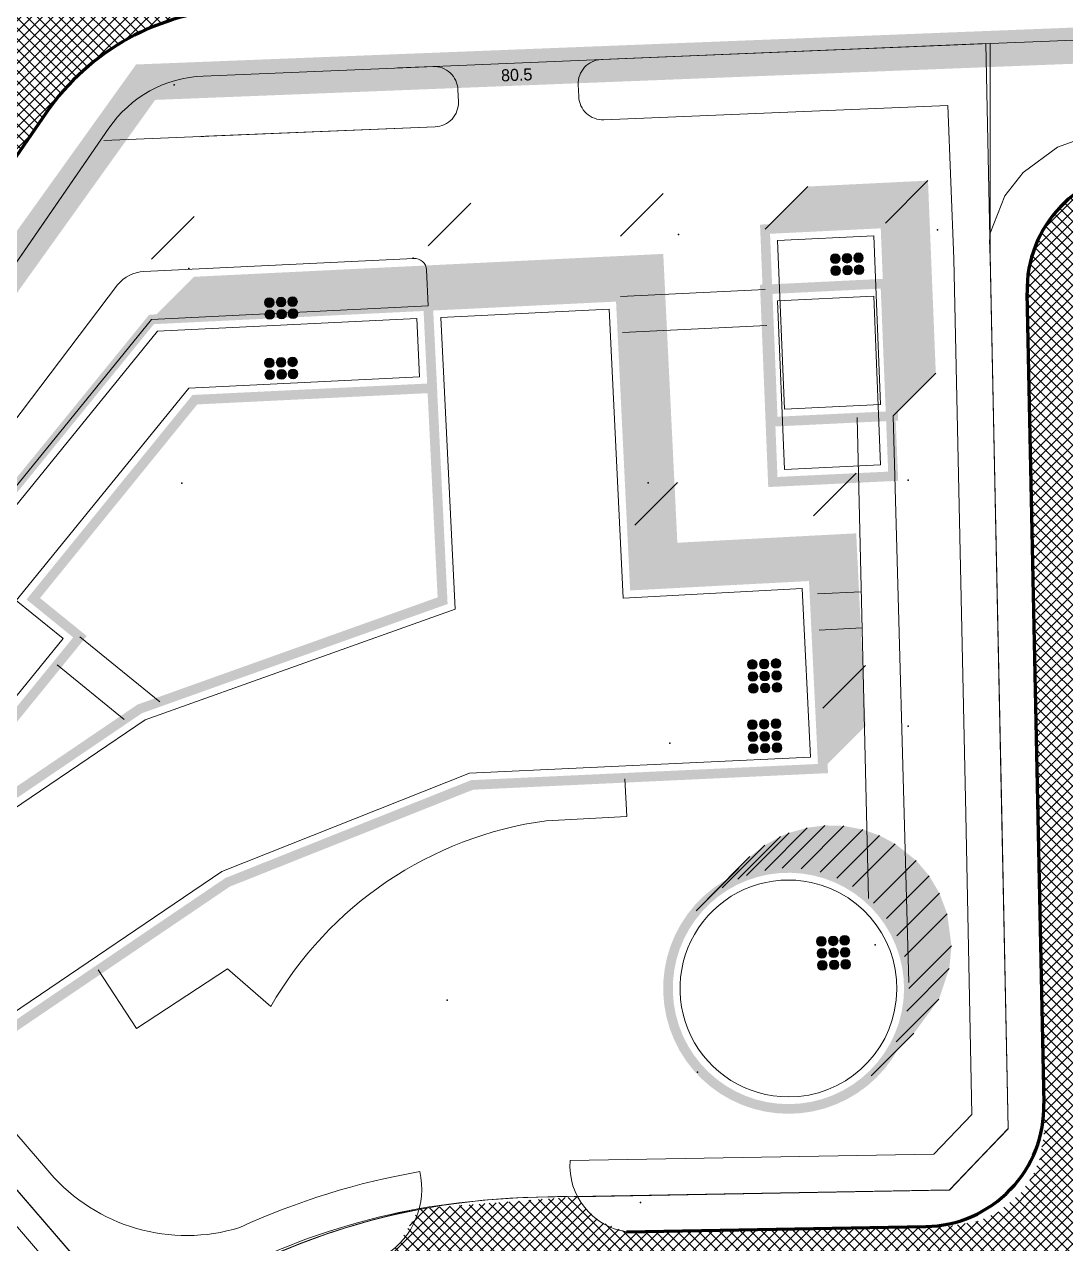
# Model space of a CAD drawing. Header units: millimetres. Extents: x 89040 to 596321, y -313033 to 2401191.
# Drawn here: x 595466.4 to 595552.8, y 1200713.9 to 1200815.1 of the extents above; entities that cross this region are included whole.
import ezdxf

# ---------------------------------------------------------------- set-up
doc = ezdxf.new("R2010")
doc.units = ezdxf.units.MM
doc.header["$MEASUREMENT"] = 0
doc.linetypes.add('DASHDOT2', pattern=[0.5, 0.25, -0.125, 0, -0.125])
doc.linetypes.add('HIDDEN', pattern=[0.375, 0.25, -0.125])
for name, color, linetype, lineweight in [('9', 254, 'Continuous', 9), ('BONGDO', 251, 'Continuous', 9), ('CONGTRINH', 7, 'Continuous', 20), ('CONGTRINH2', 30, 'Continuous', 18), ('CU-LY-RANH-DAT', 2, 'Continuous', 9), ('LEDUONG', 6, 'Continuous', 20), ('LONGDUONG', 4, 'Continuous', 90), ('RANHDAT', 1, 'DASHDOT2', 25), ('tang cao', 7, 'Continuous', 5)]:
    doc.layers.add(name, color=color, linetype=linetype, lineweight=lineweight)
doc.layers.add('DUONG NOI BO CONG TRINH', color=7, linetype='Continuous', lineweight=20, true_color=0x5e5e5e)
doc.layers.add('NOI-SUY-5', color=5, linetype='Continuous')
doc.styles.add('VAPTIMN', font='vaptimn0.TTF')
pattern_1 = [(45, (27179.217, -3.7959), (-0.44194173824, 0.44194173824), []), (135, (27179.217, -3.7959), (-0.44194173824, -0.44194173824), [])]
pattern_2 = [(45, (594650.35277, 1198136.11867), (-0.176776695, 0.176776695), []), (45, (594650.52954, 1198136.11867), (-0.176776695, 0.176776695), [0.3125, -0.0625, 0, -0.0625])]

msp = doc.modelspace()

# ---------------------------------------------------------------- hatches: boundary and pattern name
at = {"layer": 'BONGDO'}
h = msp.add_hatch(dxfattribs=at)
h.set_pattern_fill('ANSI35', color=256, style=0)
h.set_pattern_definition(pattern_2)
h.paths.add_polyline_path([(595538.52, 1200782.61), (595542.06, 1200786.15), (595541.41, 1200802.14), (595531.42, 1200801.65), (595527.88, 1200798.11), (595537.87, 1200798.6)])
h = msp.add_hatch(dxfattribs=at)
h.set_pattern_fill('ANSI35', color=256, style=0)
h.set_pattern_definition([(45, (594650.35277, 1198131.11867), (-0.176776695, 0.176776695), []), (45, (594650.52954, 1198131.11867), (-0.176776695, 0.176776695), [0.3125, -0.0625, 0, -0.0625])])
h.paths.add_polyline_path([(595532.69, 1200753.35), (595536.23, 1200756.89), (595535.45, 1200772.87), (595520.6, 1200772.09), (595519.43, 1200796.06), (595503.45, 1200795.28), (595480.48, 1200794.16), (595476.94, 1200790.62), (595499.91, 1200791.74), (595515.89, 1200792.52), (595517.15, 1200768.56), (595531.91, 1200769.33)])
h = msp.add_hatch(dxfattribs=at)
h.set_pattern_fill('ANSI35', color=256, style=0)
h.set_pattern_definition(pattern_2)
h.paths.add_polyline_path([(595536.7, 1200727.84), (595540.24, 1200731.38), (595542.32, 1200734.2), (595543.18, 1200736.76), (595543.36, 1200738.64), (595543.01, 1200741.28), (595542.36, 1200743.01), (595541.51, 1200744.44), (595540.43, 1200745.72), (595538.68, 1200747.11), (595537.38, 1200747.8), (595536, 1200748.29), (595534.42, 1200748.59), (595532.85, 1200748.63), (595531.39, 1200748.44), (595529.89, 1200748.02), (595529.17, 1200747.72), (595527.87, 1200747), (595526.63, 1200746.04), (595522.17, 1200741.54), (595524.66, 1200743.67), (595527.85, 1200744.9), (595531.92, 1200744.88), (595535.14, 1200743.57), (595536.89, 1200742.18), (595539.25, 1200738.43), (595539.8, 1200734.43), (595539.09, 1200731.33)])
at = {"layer": 'DUONG NOI BO CONG TRINH'}
h = msp.add_hatch(dxfattribs=at)
h.set_pattern_fill('NET', color=256, scale=5, angle=45, style=0)
h.set_pattern_definition(pattern_1)
h.paths.add_polyline_path([(595483.08, 1200822.86), (595470.9, 1200822.42), (595469.94, 1200823.06), (595469.87, 1200823.48), (595470.22, 1200824.18), (595470.83, 1200824.42), (595483.21, 1200824.86), (595482.96, 1200831.37), (595377.08, 1200827.75), (595377.3, 1200821.2), (595426.33, 1200822.89), (595427.2, 1200822.42), (595427.36, 1200821.92), (595426.95, 1200821.08), (595425.48, 1200820.85), (595377.36, 1200819.02), (595377.58, 1200812.68), (595425.17, 1200814.33), (595432.2, 1200812.34), (595436.11, 1200808.1), (595437.45, 1200804.12), (595437.16, 1200799.19), (595431.02, 1200789.08), (595318.63, 1200626.06), (595314.11, 1200621.78), (595311.43, 1200620.49), (595306.28, 1200619.57), (595302.24, 1200620.13), (595294.65, 1200623.37), (595289.43, 1200625.82), (595276.84, 1200598.5), (595299.19, 1200588.48), (595356.65, 1200562.32), (595372.19, 1200554.46), (595388.18, 1200545.38), (595402.43, 1200536.37), (595406.57, 1200533.57), (595406.57, 1200545.62), (595397.4, 1200551.47), (595386.75, 1200557.82), (595382.48, 1200560.24), (595376.44, 1200563.53), (595366.53, 1200568.63), (595362.46, 1200570.62), (595358.16, 1200572.66), (595355.43, 1200574.42), (595354.59, 1200575.82), (595354.36, 1200578.83), (595354.68, 1200579.75), (595355.86, 1200581.38), (595358.12, 1200582.56), (595360.22, 1200582.6), (595363.45, 1200581.23), (595374.74, 1200575.7), (595385.39, 1200570.05), (595391.55, 1200566.6), (595399.7, 1200561.79), (595406.87, 1200557.34), (595406.99, 1200569.06), (595397.62, 1200575.29), (595385.47, 1200581.38), (595373.3, 1200587.6), (595361.92, 1200592.94), (595354.46, 1200595.08), (595344.94, 1200600.72), (595340.43, 1200604.82), (595338.54, 1200608.34), (595337.57, 1200613.63), (595337.82, 1200616.36), (595339.36, 1200620.73), (595340.63, 1200625.57), (595346.54, 1200631.31), (595376.21, 1200674.34), (595436.88, 1200762.35), (595467.62, 1200806.93), (595469.33, 1200809.26, -0.20428), (595483.32, 1200816.36)])
h = msp.add_hatch(dxfattribs=at)
h.set_pattern_fill('NET', color=256, scale=5, angle=45, style=0)
h.set_pattern_definition(pattern_1)
h.paths.add_polyline_path([(595698.3, 1200756.31), (595704.37, 1200756.4), (595703.72, 1200800.36), (595703.61, 1200807.71), (595637.12, 1200805.56), (595560.11, 1200803.07), (595557.72, 1200802.86), (595555.12, 1200801.97), (595553.34, 1200800.82), (595551.54, 1200798.92), (595550.61, 1200797.36), (595550, 1200795.72), (595549.63, 1200793.05), (595549.7, 1200789.49), (595551.09, 1200723.38), (595550.72, 1200721), (595550.07, 1200719.47), (595549.05, 1200718.04), (595547.16, 1200716.49), (595545.61, 1200715.79), (595543.23, 1200715.38), (595539.05, 1200715.3), (595516.38, 1200714.9), (595514.21, 1200715.73), (595512.88, 1200716.94), (595512.31, 1200717.82), (595499.18, 1200716.84), (595497.48, 1200713.88), (595496.56, 1200713.11), (595493.6, 1200712.27), (595488.95, 1200710.56), (595485.66, 1200709.05), (595481.98, 1200707.03), (595480.16, 1200705.89), (595479.05, 1200705.14), (595477.8, 1200704.24), (595476.8, 1200703.98), (595475.87, 1200704.13), (595475.29, 1200704.39), (595474.83, 1200704.72), (595474.15, 1200705.57), (595468.82, 1200700.77), (595469.41, 1200700.37), (595469.95, 1200699.69), (595470.26, 1200698.81), (595470.22, 1200697.75), (595470.09, 1200697.34), (595474.5, 1200693.27), (595478.51, 1200697.14), (595484.04, 1200701.25), (595488.56, 1200703.8), (595493.79, 1200706.01), (595499.78, 1200707.7), (595504.64, 1200708.49), (595511.71, 1200708.81), (595519.66, 1200708.96), (595540.65, 1200709.33), (595544.95, 1200709.26), (595546.69, 1200708.74), (595548.23, 1200707.87), (595549.96, 1200706.17), (595550.89, 1200704.56), (595551.46, 1200702.56), (595551.59, 1200699.32), (595551.94, 1200682.54), (595551.25, 1200681.49), (595550.71, 1200680.93), (595549.76, 1200680.23), (595549, 1200679.86), (595549.15, 1200672.68), (595549.9, 1200673.11), (595550.47, 1200673.2), (595551.75, 1200672.72), (595552.16, 1200672.23), (595552.6, 1200650.9), (595552.01, 1200650.2), (595551.27, 1200649.86), (595549.88, 1200650.03), (595549.62, 1200650.19), (595549.77, 1200643.01), (595551.12, 1200642.16), (595552.15, 1200641.12), (595552.83, 1200640.09), (595553.21, 1200622.06), (595553.22, 1200620.38), (595552.85, 1200618.42), (595552.26, 1200617.05), (595551.58, 1200616), (595550.42, 1200614.78), (595548.96, 1200613.79), (595547.16, 1200613.1), (595543.64, 1200612.85), (595538.4, 1200612.81), (595538.45, 1200606.81), (595546.44, 1200606.87), (595552.78, 1200605.06), (595556.55, 1200601.34), (595558.28, 1200597.96), (595559.47, 1200595.04), (595563.34, 1200587.52), (595570.54, 1200591), (595569.21, 1200594), (595568.9, 1200596.22), (595569, 1200597.53), (595569.75, 1200599.81), (595570.72, 1200601.31), (595572.55, 1200602.94), (595574.76, 1200603.93), (595577.63, 1200604.23), (595586.16, 1200604.35), (595604.89, 1200604.7), (595655.1, 1200605.28), (595702.15, 1200605.92), (595701.99, 1200617.92), (595614.91, 1200616.86), (595591.92, 1200616.43), (595571.24, 1200616.32), (595567.06, 1200617.8), (595564.75, 1200619.55), (595562.61, 1200622.32), (595561.27, 1200626.06), (595561.09, 1200627.92), (595560.98, 1200633.15), (595558.17, 1200767.07), (595557.86, 1200790.73), (595558.66, 1200793), (595559.91, 1200794.73), (595561.9, 1200796.26), (595563.55, 1200796.93), (595565.46, 1200797.22), (595570, 1200797.37), (595665.16, 1200800.39), (595689.34, 1200801.16), (595691.98, 1200800.8), (595694.12, 1200799.76), (595695.1, 1200798.96), (595696.62, 1200796.99), (595697.41, 1200794.88), (595697.62, 1200792.05)])
at = {"layer": 'tang cao'}
h = msp.add_hatch(color=256, dxfattribs=at)
edge = h.paths.add_edge_path()
edge.add_arc((595533.71, 1200795.66), 0.399, 2.2894, 362.2894)
h = msp.add_hatch(color=256, dxfattribs=at)
edge = h.paths.add_edge_path()
edge.add_arc((595534.69, 1200795.7), 0.399, 2.2894, 362.2894)
h = msp.add_hatch(color=256, dxfattribs=at)
edge = h.paths.add_edge_path()
edge.add_arc((595535.64, 1200795.74), 0.399, 2.2894, 362.2894)
h = msp.add_hatch(color=256, dxfattribs=at)
edge = h.paths.add_edge_path()
edge.add_arc((595533.75, 1200794.67), 0.399, 2.2894, 362.2894)
h = msp.add_hatch(color=256, dxfattribs=at)
edge = h.paths.add_edge_path()
edge.add_arc((595534.73, 1200794.71), 0.399, 2.2894, 362.2894)
h = msp.add_hatch(color=256, dxfattribs=at)
edge = h.paths.add_edge_path()
edge.add_arc((595535.68, 1200794.74), 0.399, 2.2894, 362.2894)
h = msp.add_hatch(color=256, dxfattribs=at)
edge = h.paths.add_edge_path()
edge.add_arc((595486.72, 1200792.02), 0.399, 2.2894, 362.2894)
h = msp.add_hatch(color=256, dxfattribs=at)
edge = h.paths.add_edge_path()
edge.add_arc((595487.7, 1200792.06), 0.399, 2.2894, 362.2894)
h = msp.add_hatch(color=256, dxfattribs=at)
edge = h.paths.add_edge_path()
edge.add_arc((595488.65, 1200792.1), 0.399, 2.2894, 362.2894)
h = msp.add_hatch(color=256, dxfattribs=at)
edge = h.paths.add_edge_path()
edge.add_arc((595486.76, 1200791.03), 0.399, 2.2894, 362.2894)
h = msp.add_hatch(color=256, dxfattribs=at)
edge = h.paths.add_edge_path()
edge.add_arc((595487.74, 1200791.06), 0.399, 2.2894, 362.2894)
h = msp.add_hatch(color=256, dxfattribs=at)
edge = h.paths.add_edge_path()
edge.add_arc((595488.69, 1200791.1), 0.399, 2.2894, 362.2894)
h = msp.add_hatch(color=256, dxfattribs=at)
edge = h.paths.add_edge_path()
edge.add_arc((595486.72, 1200787.02), 0.399, 2.2894, 362.2894)
h = msp.add_hatch(color=256, dxfattribs=at)
edge = h.paths.add_edge_path()
edge.add_arc((595487.7, 1200787.06), 0.399, 2.2894, 362.2894)
h = msp.add_hatch(color=256, dxfattribs=at)
edge = h.paths.add_edge_path()
edge.add_arc((595488.65, 1200787.1), 0.399, 2.2894, 362.2894)
h = msp.add_hatch(color=256, dxfattribs=at)
edge = h.paths.add_edge_path()
edge.add_arc((595486.76, 1200786.03), 0.399, 2.2894, 362.2894)
h = msp.add_hatch(color=256, dxfattribs=at)
edge = h.paths.add_edge_path()
edge.add_arc((595487.74, 1200786.06), 0.399, 2.2894, 362.2894)
h = msp.add_hatch(color=256, dxfattribs=at)
edge = h.paths.add_edge_path()
edge.add_arc((595488.69, 1200786.1), 0.399, 2.2894, 362.2894)
h = msp.add_hatch(color=256, dxfattribs=at)
edge = h.paths.add_edge_path()
edge.add_arc((595526.83, 1200761.99), 0.399, 2.2894, 362.2894)
h = msp.add_hatch(color=256, dxfattribs=at)
edge = h.paths.add_edge_path()
edge.add_arc((595527.81, 1200762.03), 0.399, 2.2894, 362.2894)
h = msp.add_hatch(color=256, dxfattribs=at)
edge = h.paths.add_edge_path()
edge.add_arc((595528.79, 1200762.07), 0.399, 2.2894, 362.2894)
h = msp.add_hatch(color=256, dxfattribs=at)
edge = h.paths.add_edge_path()
edge.add_arc((595526.87, 1200760.99), 0.399, 2.2894, 362.2894)
h = msp.add_hatch(color=256, dxfattribs=at)
edge = h.paths.add_edge_path()
edge.add_arc((595527.85, 1200761.03), 0.399, 2.2894, 362.2894)
h = msp.add_hatch(color=256, dxfattribs=at)
edge = h.paths.add_edge_path()
edge.add_arc((595528.83, 1200761.07), 0.399, 2.2894, 362.2894)
h = msp.add_hatch(color=256, dxfattribs=at)
edge = h.paths.add_edge_path()
edge.add_arc((595526.91, 1200760), 0.399, 2.2894, 362.2894)
h = msp.add_hatch(color=256, dxfattribs=at)
edge = h.paths.add_edge_path()
edge.add_arc((595527.89, 1200760.04), 0.399, 2.2894, 362.2894)
h = msp.add_hatch(color=256, dxfattribs=at)
edge = h.paths.add_edge_path()
edge.add_arc((595528.87, 1200760.08), 0.399, 2.2894, 362.2894)
h = msp.add_hatch(color=256, dxfattribs=at)
edge = h.paths.add_edge_path()
edge.add_arc((595528.79, 1200757.07), 0.399, 2.2894, 362.2894)
h = msp.add_hatch(color=256, dxfattribs=at)
edge = h.paths.add_edge_path()
edge.add_arc((595526.83, 1200756.99), 0.399, 2.2894, 362.2894)
h = msp.add_hatch(color=256, dxfattribs=at)
edge = h.paths.add_edge_path()
edge.add_arc((595527.81, 1200757.03), 0.399, 2.2894, 362.2894)
h = msp.add_hatch(color=256, dxfattribs=at)
edge = h.paths.add_edge_path()
edge.add_arc((595528.83, 1200756.07), 0.399, 2.2894, 362.2894)
h = msp.add_hatch(color=256, dxfattribs=at)
edge = h.paths.add_edge_path()
edge.add_arc((595526.87, 1200755.99), 0.399, 2.2894, 362.2894)
h = msp.add_hatch(color=256, dxfattribs=at)
edge = h.paths.add_edge_path()
edge.add_arc((595527.85, 1200756.03), 0.399, 2.2894, 362.2894)
h = msp.add_hatch(color=256, dxfattribs=at)
edge = h.paths.add_edge_path()
edge.add_arc((595527.89, 1200755.04), 0.399, 2.2894, 362.2894)
h = msp.add_hatch(color=256, dxfattribs=at)
edge = h.paths.add_edge_path()
edge.add_arc((595528.87, 1200755.08), 0.399, 2.2894, 362.2894)
h = msp.add_hatch(color=256, dxfattribs=at)
edge = h.paths.add_edge_path()
edge.add_arc((595526.91, 1200755), 0.399, 2.2894, 362.2894)
h = msp.add_hatch(color=256, dxfattribs=at)
edge = h.paths.add_edge_path()
edge.add_arc((595532.56, 1200739.01), 0.399, 2.2894, 362.2894)
h = msp.add_hatch(color=256, dxfattribs=at)
edge = h.paths.add_edge_path()
edge.add_arc((595533.54, 1200739.05), 0.399, 2.2894, 362.2894)
h = msp.add_hatch(color=256, dxfattribs=at)
edge = h.paths.add_edge_path()
edge.add_arc((595534.49, 1200739.09), 0.399, 2.2894, 362.2894)
h = msp.add_hatch(color=256, dxfattribs=at)
edge = h.paths.add_edge_path()
edge.add_arc((595532.6, 1200738.02), 0.399, 2.2894, 362.2894)
h = msp.add_hatch(color=256, dxfattribs=at)
edge = h.paths.add_edge_path()
edge.add_arc((595533.58, 1200738.06), 0.399, 2.2894, 362.2894)
h = msp.add_hatch(color=256, dxfattribs=at)
edge = h.paths.add_edge_path()
edge.add_arc((595534.53, 1200738.1), 0.399, 2.2894, 362.2894)
h = msp.add_hatch(color=256, dxfattribs=at)
edge = h.paths.add_edge_path()
edge.add_arc((595532.64, 1200737.02), 0.399, 2.2894, 362.2894)
h = msp.add_hatch(color=256, dxfattribs=at)
edge = h.paths.add_edge_path()
edge.add_arc((595533.62, 1200737.06), 0.399, 2.2894, 362.2894)
h = msp.add_hatch(color=256, dxfattribs=at)
edge = h.paths.add_edge_path()
edge.add_arc((595534.57, 1200737.1), 0.399, 2.2894, 362.2894)

# ---------------------------------------------------------------- linework, layer by layer
at = {"layer": '9', "color": 252}
for points in [[(595436.25, 1200752.62), (595475.74, 1200706.79, -0.098553), (595499.18, 1200716.84, -0.043589), (595512.31, 1200717.82), (595542.97, 1200718.37), (595543.19, 1200718.37), (595548.08, 1200723.47), (595546.2, 1200813.51)], [(595436.25, 1200752.62), (595473.4, 1200806.5, -0.235669), (595481.22, 1200810.82), (595546.2, 1200813.51)], [(595546.2, 1200813.51), (595481.22, 1200810.82, 0.235663), (595473.4, 1200806.5), (595468.63, 1200799.59), (595436.25, 1200752.62), (595475.75, 1200706.8, -0.051898), (595485.97, 1200712.74, -0.060772), (595499.18, 1200716.84, -0.043618), (595512.31, 1200717.82, -0.000035), (595523.14, 1200718.02), (595543.2, 1200718.38), (595548.08, 1200723.46), (595546.2, 1200813.51)], [(595436.25, 1200752.62), (595372.93, 1200660.77), (595452.3, 1200660.77, -0.056754), (595453.78, 1200673.61, -0.067939), (595456.12, 1200681.2, -0.103141), (595468.76, 1200700.78, -0.061471), (595474.14, 1200705.58), (595475.74, 1200706.79), (595436.25, 1200752.62)]]:
    msp.add_lwpolyline(points, format="xyb", dxfattribs=at)
at = {"layer": 'BONGDO'}
for p, q in [((595537.87, 1200798.6), (595541.41, 1200802.14)), ((595515.89, 1200797.52), (595519.43, 1200801.06)), ((595527.88, 1200798.11), (595531.42, 1200801.65)), ((595499.91, 1200796.74), (595503.45, 1200800.28)), ((595476.94, 1200795.62), (595480.48, 1200799.16)), ((595538.52, 1200782.61), (595542.06, 1200786.15)), ((595531.91, 1200774.33), (595535.45, 1200777.87)), ((595517.06, 1200773.55), (595520.6, 1200777.09)), ((595532.69, 1200758.35), (595536.23, 1200761.89)), ((595527.85, 1200744.9), (595531.39, 1200748.44)), ((595529.31, 1200745.09), (595532.85, 1200748.63)), ((595530.88, 1200745.04), (595534.42, 1200748.59)), ((595525.63, 1200744.18), (595529.17, 1200747.72)), ((595526.35, 1200744.48), (595529.89, 1200748.02)), ((595532.46, 1200744.75), (595536, 1200748.29)), ((595533.84, 1200744.26), (595537.38, 1200747.8)), ((595524.33, 1200743.46), (595527.87, 1200747)), ((595535.14, 1200743.57), (595538.68, 1200747.11)), ((595523.09, 1200742.5), (595526.63, 1200746.04)), ((595536.89, 1200742.18), (595540.43, 1200745.72)), ((595522.17, 1200741.54), (595525.71, 1200745.08)), ((595537.97, 1200740.9), (595541.51, 1200744.44)), ((595538.82, 1200739.47), (595542.36, 1200743.01)), ((595539.47, 1200737.74), (595543.01, 1200741.28)), ((595539.82, 1200735.1), (595543.36, 1200738.64)), ((595539.64, 1200733.22), (595543.18, 1200736.76)), ((595538.78, 1200730.66), (595542.32, 1200734.2)), ((595536.7, 1200727.84), (595540.24, 1200731.38))]:
    msp.add_line(p, q, dxfattribs=at)
at = {"layer": 'CONGTRINH', "const_width": 0.8}
for points in [[(595528.53, 1200782.13), (595538.52, 1200782.61), (595537.87, 1200798.6), (595527.88, 1200798.11)], [(595528.53, 1200777.13), (595538.52, 1200777.61), (595537.87, 1200793.6), (595527.88, 1200793.11)], [(595499.91, 1200791.74), (595476.94, 1200790.62), (595451.59, 1200759.45), (595460.9, 1200751.88), (595471, 1200764.29), (595467.12, 1200767.44), (595480.54, 1200783.96), (595500.25, 1200784.92)]]:
    msp.add_lwpolyline(points, close=True, dxfattribs=at)
msp.add_lwpolyline([(595517.06, 1200768.55), (595515.89, 1200792.52), (595499.91, 1200791.74), (595501.11, 1200767.28), (595475.96, 1200758.3), (595456.07, 1200744.82), (595465.04, 1200731.57), (595483.26, 1200743.91), (595503.56, 1200751.99), (595532.69, 1200753.35), (595531.91, 1200769.33), (595517.06, 1200768.55)], dxfattribs=at)
msp.add_lwpolyline([(595531.92, 1200744.88, -0.899728), (595529.82, 1200725.1, -1.111447), (595531.92, 1200744.88, -4.059145)], format="xyb", dxfattribs=at)
msp.add_lwpolyline([(595531.92, 1200744.88, -0.899728), (595529.82, 1200725.1, -1.111447), (595531.92, 1200744.88, -4.059145)], format="xyb", dxfattribs=at)
at = {"layer": 'CONGTRINH2'}
for points in [[(595529.49, 1200783.17), (595537.48, 1200783.56), (595536.91, 1200797.55), (595528.92, 1200797.16)], [(595529.49, 1200778.17), (595537.48, 1200778.56), (595536.91, 1200792.55), (595528.92, 1200792.16)], [(595516.11, 1200767.5), (595514.94, 1200791.48), (595500.96, 1200790.79), (595502.14, 1200766.59), (595476.42, 1200757.4), (595457.46, 1200744.55), (595465.31, 1200732.96), (595482.79, 1200744.8), (595503.35, 1200752.98), (595531.65, 1200754.3), (595530.96, 1200768.28)], [(595498.96, 1200790.7), (595477.43, 1200789.64), (595453, 1200759.59), (595460.76, 1200753.28), (595469.59, 1200764.15), (595465.71, 1200767.3), (595480.05, 1200784.93), (595499.2, 1200785.87)]]:
    msp.add_lwpolyline(points, close=True, dxfattribs=at)
msp.add_lwpolyline([(595531.71, 1200743.9, -0.899728), (595529.82, 1200726.1, -1.111447)], format="xyb", close=True, dxfattribs=at)
msp.add_lwpolyline([(595531.71, 1200743.9, -0.899728), (595529.82, 1200726.1, -1.111447)], format="xyb", close=True, dxfattribs=at)
at = {"layer": 'LEDUONG'}
for p, q in [((595527.88, 1200793.11), (595515.89, 1200792.52)), ((595528.03, 1200790.11), (595516.04, 1200789.53)), ((595532.23, 1200767.84), (595535.86, 1200768.02)), ((595532.38, 1200764.84), (595535.93, 1200765.02)), ((595471, 1200764.29), (595477.63, 1200758.89)), ((595469.1, 1200761.96), (595474.68, 1200757.43)), ((595475.92, 1200706.58), (595436.25, 1200752.62))]:
    msp.add_line(p, q, dxfattribs=at)
for points in [[(595703.17, 1200820.01), (595550.84, 1200813.7), (595546.57, 1200813.52), (595546.57, 1200797.78), (595547.79, 1200800.89), (595549.32, 1200802.82), (595552.16, 1200804.93), (595554.16, 1200805.64), (595557.65, 1200805.98), (595562.22, 1200806.12), (595569.46, 1200806.35), (595696.27, 1200810.39), (595703.34, 1200810.65)], [(595511.69, 1200720.81), (595541.89, 1200721.36), (595545.06, 1200724.65), (595544.54, 1200749.56), (595543.57, 1200795.64), (595543.05, 1200808.37)], [(595512.31, 1200717.82), (595543.19, 1200718.38), (595548.08, 1200723.47), (595548.08, 1200723.47), (595547.54, 1200749.62), (595546.57, 1200795.73), (595546.51, 1200797.22)], [(595535.52, 1200782.47), (595536.47, 1200742.57)], [(595538.52, 1200782.61), (595539.81, 1200735.59)]]:
    msp.add_lwpolyline(points, dxfattribs=at)
for points in [[(595543.05, 1200808.37), (595514.49, 1200807.19, -0.414214), (595512.41, 1200809.11), (595512.37, 1200810.11, -0.414214), (595514.29, 1200812.19), (595546.56, 1200813.52)], [(595543.05, 1200808.37), (595514.49, 1200807.19, -0.414214), (595512.41, 1200809.11), (595512.37, 1200810.11, -0.414214), (595514.29, 1200812.19), (595546.2, 1200813.51)], [(595436.25, 1200752.62), (595475.92, 1200706.58, -0.156195), (595508.91, 1200717.77), (595543.19, 1200718.38), (595548.08, 1200723.47), (595546.57, 1200795.73), (595546.57, 1200795.73), (595546.57, 1200813.07)], [(595497.37, 1200811.49), (595500.3, 1200811.61, -0.414214), (595502.38, 1200809.69), (595502.42, 1200808.69, -0.414214), (595500.5, 1200806.61), (595472.98, 1200805.47)], [(595497.37, 1200811.49), (595500.3, 1200811.61, -0.414214), (595502.38, 1200809.69), (595502.42, 1200808.69, -0.414214), (595500.5, 1200806.61), (595481.42, 1200805.82, 0.016569), (595480.89, 1200805.78, 0.016569)], [(595438.57, 1200755.98, 0.089508), (595441.27, 1200751.39), (595468.49, 1200719.8, 0.29779), (595484.26, 1200715.26)], [(595472.52, 1200736.64), (595475.68, 1200731.79), (595483.24, 1200736.72), (595486.84, 1200733.59, -0.232554), (595509.72, 1200749.02), (595516.4, 1200749.36), (595516.24, 1200752.51)], [(595440.69, 1200735.29), (595446.32, 1200735.28, -0.218128), (595450.11, 1200733.54), (595474.15, 1200705.57)], [(595440.69, 1200735.29), (595446.32, 1200735.28, -0.218128), (595450.11, 1200733.54), (595474.15, 1200705.57)], [(595511.69, 1200720.81, 0.389599), (595516.38, 1200714.9), (595516.38, 1200714.9)], [(595484.26, 1200715.26, -0.065474), (595499.22, 1200719.9)], [(595496.39, 1200713), (595496.39, 1200713, 0.316061), (595499.22, 1200719.9, 0.297182)], [(595475.98, 1200706.63, -0.111808), (595499.16, 1200716.76)]]:
    msp.add_lwpolyline(points, format="xyb", dxfattribs=at)
msp.add_lwpolyline([(595499.91, 1200791.74), (595499.77, 1200794.74, 0.414214), (595498.72, 1200795.69), (595476.3, 1200794.6, 0.212973), (595474.12, 1200793.49), (595449.41, 1200760.88), (595449.12, 1200759.83, 0.150644), (595449.65, 1200758.45), (595458.86, 1200750.96, 0.414214), (595460.27, 1200751.1), (595460.9, 1200751.88), (595451.59, 1200759.45), (595476.94, 1200790.62)], format="xyb", close=True, dxfattribs=at)
at = {"layer": 'LONGDUONG', "linetype": 'ByBlock'}
msp.add_line((595468.19, 1200807.76), (595340.22, 1200622.14), dxfattribs=at)
at = {"layer": 'LONGDUONG'}
for p, q in [((595549.63, 1200792.84), (595551.04, 1200725.55)), ((595516.38, 1200714.9), (595541.22, 1200715.34))]:
    msp.add_line(p, q, dxfattribs=at)
for centre, radius, start, end in [((595484.66, 1200796.41), 20, 92.2303, 145.4166), ((595559.63, 1200793.05), 10, 91.8524, 181.1986), ((595541.04, 1200725.34), 10, 271.0288, 1.1986)]:
    msp.add_arc(centre, radius, start, end, dxfattribs=at)
at = {"layer": 'NOI-SUY-5'}
for p in [(595478.83, 1200810.1), (595542.2, 1200798.06), (595520.7, 1200797.66), (595498.67, 1200795.7), (595480.03, 1200794.86), (595479.45, 1200777.04), (595518.17, 1200777.07), (595539.77, 1200777.27), (595539.77, 1200756.87), (595519.97, 1200755.47), (595537.02, 1200738.73), (595501.49, 1200734.12), (595551.35, 1200730.93), (595522.28, 1200728.15), (595517.55, 1200717.35)]:
    msp.add_point(p, dxfattribs=at)
at = {"layer": 'RANHDAT', "linetype": 'HIDDEN', "ltscale": 40, "const_width": 3}
msp.add_lwpolyline([(596201.05, 1200838.81), (595476.45, 1200810.31), (595464.84, 1200794.1), (595357.12, 1200637.84), (595366.14, 1200595.5), (595372.08, 1200592.71), (595397.12, 1200579.75), (595416.35, 1200567.63), (595435.31, 1200555.55), (595444.45, 1200548.79), (595452.85, 1200541.69), (595486.79, 1200511.82), (595514.2, 1200485.81), (595528.5, 1200471.47), (595556.07, 1200441.4), (595567.74, 1200427.84), (595575.18, 1200417.48), (595582.82, 1200406.76), (595593.61, 1200390.12), (595613.76, 1200366.96), (595623.62, 1200347.75), (595641.9, 1200312.17)], dxfattribs=at)
at = {"layer": 'tang cao'}
for centre in [(595533.71, 1200795.66), (595534.69, 1200795.7), (595535.64, 1200795.74), (595533.75, 1200794.67), (595534.73, 1200794.71), (595535.68, 1200794.74), (595486.72, 1200792.02), (595487.7, 1200792.06), (595488.65, 1200792.1), (595486.76, 1200791.03), (595487.74, 1200791.06), (595488.69, 1200791.1), (595486.72, 1200787.02), (595487.7, 1200787.06), (595488.65, 1200787.1), (595486.76, 1200786.03), (595487.74, 1200786.06), (595488.69, 1200786.1), (595526.83, 1200761.99), (595527.81, 1200762.03), (595528.79, 1200762.07), (595526.87, 1200760.99), (595527.85, 1200761.03), (595528.83, 1200761.07), (595526.91, 1200760), (595527.89, 1200760.04), (595528.87, 1200760.08), (595528.79, 1200757.07), (595526.83, 1200756.99), (595527.81, 1200757.03), (595528.83, 1200756.07), (595526.87, 1200755.99), (595527.85, 1200756.03), (595527.89, 1200755.04), (595528.87, 1200755.08), (595526.91, 1200755), (595532.56, 1200739.01), (595533.54, 1200739.05), (595534.49, 1200739.09), (595532.6, 1200738.02), (595533.58, 1200738.06), (595534.53, 1200738.1), (595532.64, 1200737.02), (595533.62, 1200737.06), (595534.57, 1200737.1)]:
    msp.add_circle(centre, 0.399, dxfattribs=at)

# ---------------------------------------------------------------- texts
at = {"layer": 'CU-LY-RANH-DAT', "style": 'VAPTIMN'}
msp.add_text('80.5', height=1, rotation=2.252, dxfattribs=at).set_placement((595505.98, 1200810.37))

doc.saveas('drawing.dxf')
